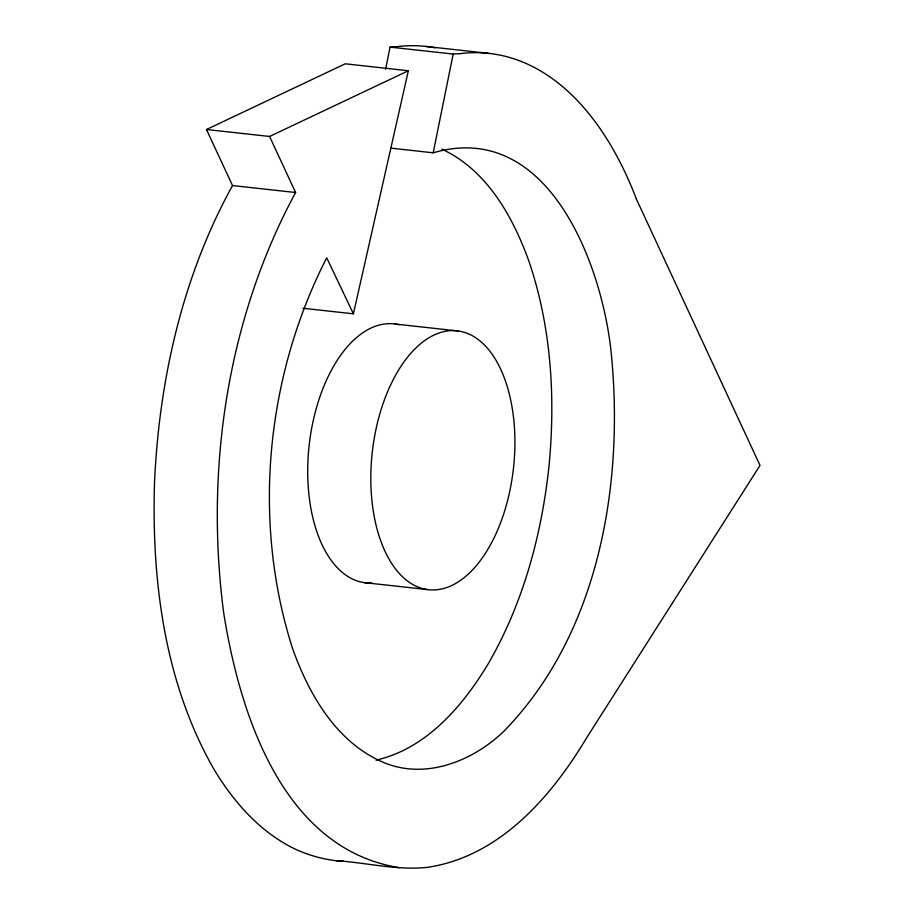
<?xml version="1.0" encoding="UTF-8"?>
<svg xmlns="http://www.w3.org/2000/svg" width="914" height="914" viewBox="0 0 914 914"><rect width="100%" height="100%" fill="white"/><g stroke="black" fill="none" stroke-linecap="round" stroke-linejoin="round"><path stroke-width="1.37" d="M385.571 69.361L390.072 47.105L397.099 46.637A408.958 223.13 -83.7 0 1 435.03 47.814M391.123 148.171L433.19 152.809L453.173 54.063L460.199 53.595M302.911 308.247L353.398 313.81L408.352 70.755L345.252 63.797L206.484 129.514L232.51 185.565C182.743 275.8 159.356 378.842 154.569 481.267C151.404 579.693 164.246 682.427 213.876 769.12C233.561 801.978 260.113 832.197 295.108 849.06C308.041 855.013 321.808 859.011 335.952 860.68C366.354 862.588 396.687 870.619 427.249 867.363C499.124 856.864 551.119 797.214 586.468 738.089L760.014 465.409L636.293 198.875M206.484 129.514L269.584 136.46L295.599 192.511C226.866 319.717 205.044 469.956 223.644 612.597C239.617 713.411 282.392 848.672 399.052 867.626M269.584 136.46L408.352 70.755M433.19 152.809C548.034 119.334 602.235 264.317 611.226 352.953C624.251 483.974 599.184 633.402 504.22 730.88C473.429 760.779 426.564 779.836 384.657 762.916C337.072 743.322 309.343 695.303 292.709 648.986C251.738 521.323 265.791 376.831 326.709 257.794L353.398 313.81M376.054 760.174C426.29 748.589 462.358 706.613 487.916 664.284C523.014 603.903 541.659 535.124 549.017 466.003C555.609 397.213 551.245 326.435 528.738 260.719C512.571 216.15 486.659 169.867 441.828 149.153M335.952 860.68L342.978 861.011M425.307 46.374L488.407 53.32M390.072 47.105L453.173 54.063M232.51 185.565L295.599 192.511M395.294 324.047L458.394 331.005A130.245 71.064 -83.7 0 1 496.028 533.685A130.245 71.064 -83.7 0 1 374.157 516.17A130.245 71.064 -83.7 0 1 458.405 330.994M364.229 582.606L427.329 589.564M460.199 53.629A408.958 223.13 -83.7 0 1 636.315 198.841M371.667 582.972A130.245 71.064 -83.7 0 1 309.012 446.603A130.245 71.064 -83.7 0 1 398.961 324.744"/></g></svg>
